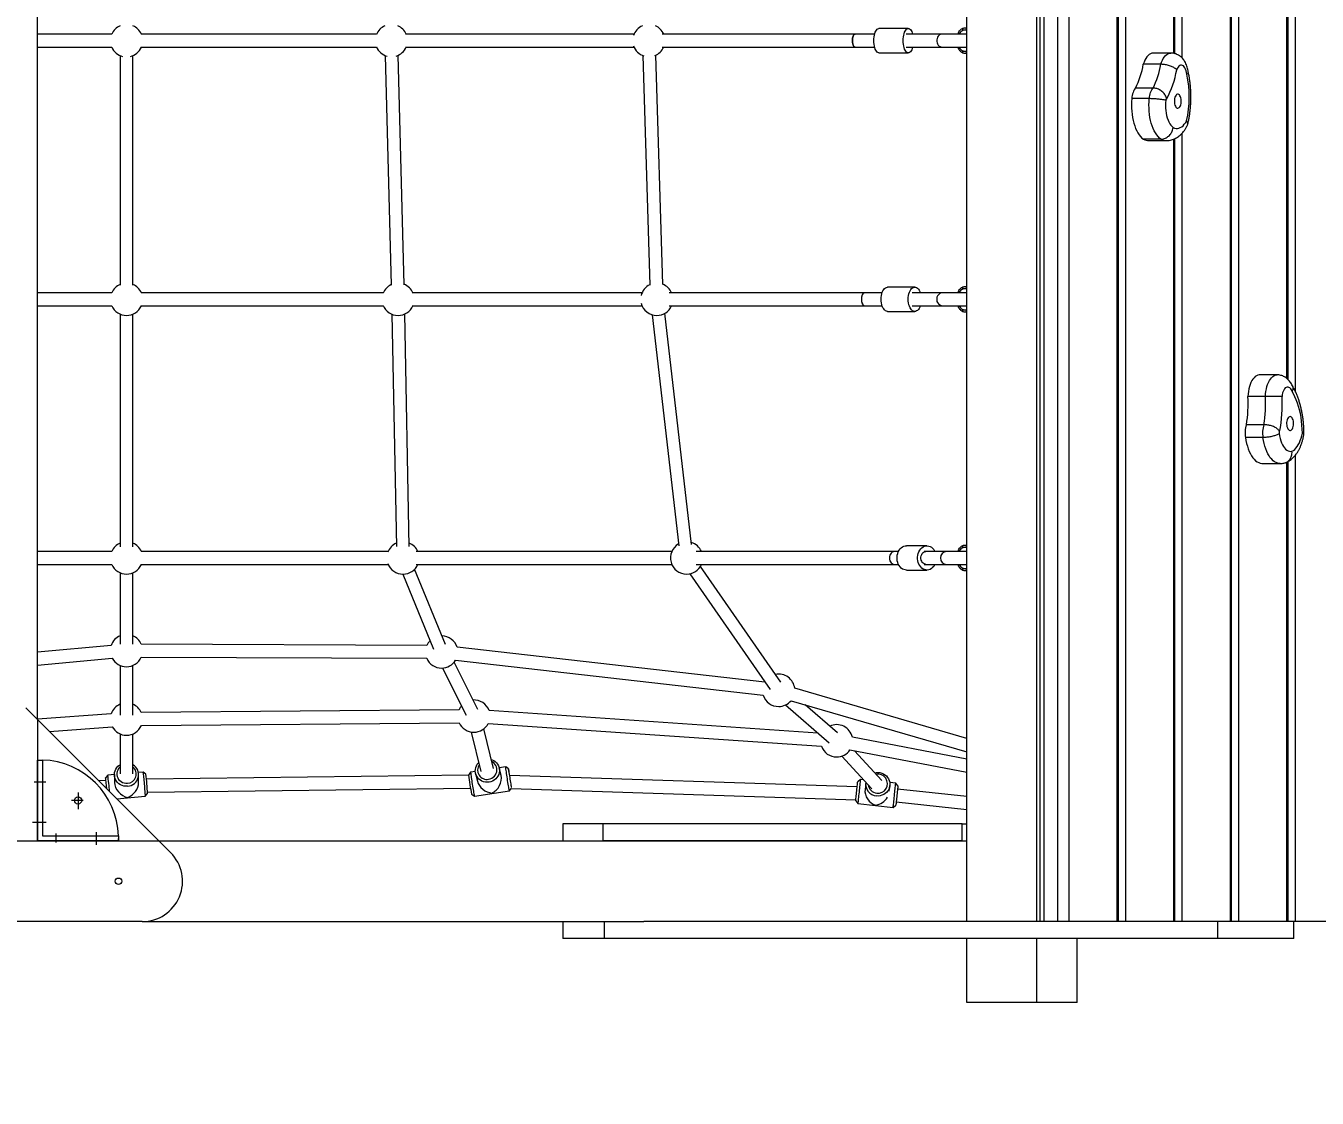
# Model space of a CAD drawing. Header units: millimetres. Extents: x -6304 to 6571, y -6082 to 4447.
# Drawn here: x 2669 to 4267, y -973 to 353 of the extents above; entities that cross this region are included whole.
import ezdxf

# ---------------------------------------------------------------- set-up
doc = ezdxf.new("R2010")
doc.units = ezdxf.units.MM
doc.layers.add('DIKOM_ОБЪЕКТ', color=7, linetype='Continuous')
doc.layers.add('DIKOM_РАЗМЕР_ОБЪЕКТА', color=7, linetype='Continuous')
doc.styles.add('style1', font='arial.ttf', dxfattribs={"width": 0.8})
doc.dimstyles.new('1-50', dxfattribs={"dimtxt": 300, "dimasz": 200, "dimexe": 100, "dimexo": 0, "dimgap": 100, "dimtad": 1, "dimtxsty": 'style1', "dimcen": 200, "dimclrd": 7, "dimclre": 7, "dimclrt": 7, "dimadec": 1, "dimazin": 2, "dimtfac": 1, "dimtmove": 0, "dimatfit": 2, "dimfxl": 0, "dimlwd": 25, "dimlwe": 18, "dimarcsym": 0})

# ---------------------------------------------------------------- blocks, each defined once
blk = doc.blocks.new('*D13')
at = {"layer": 'Defpoints', "color": 0, "transparency": 16777216}
for p in [(-3548.9, 424), (5070.8, -640.9), (5070.8, -4541.1)]:
    blk.add_point(p, dxfattribs=at)
at = {"layer": 'DIKOM_РАЗМЕР_ОБЪЕКТА', "color": 7, "lineweight": 18, "transparency": 16777216}
for p, q in [((-3548.9, 424), (-3548.9, -4641.1)), ((5070.8, -640.9), (5070.8, -4641.1))]:
    blk.add_line(p, q, dxfattribs=at)
at = {"layer": 'DIKOM_РАЗМЕР_ОБЪЕКТА', "color": 7, "lineweight": 25, "transparency": 16777216}
blk.add_line((-3148.9, -4541.1), (4670.8, -4541.1), dxfattribs=at)
at = {"layer": 'DIKOM_РАЗМЕР_ОБЪЕКТА', "color": 7, "transparency": 16777216}
for points in [[(-3148.9, -4474.4), (-3148.9, -4607.8), (-3548.9, -4541.1)], [(4670.8, -4474.4), (4670.8, -4607.8), (5070.8, -4541.1)]]:
    blk.add_solid(points, dxfattribs=at)
at = {"layer": 'DIKOM_РАЗМЕР_ОБЪЕКТА', "color": 7, "transparency": 16777216, "insert": (1449.2, -4307.9), "char_height": 300, "attachment_point": 5, "style": 'style1'}
blk.add_mtext('8650', dxfattribs=at)

msp = doc.modelspace()

# ---------------------------------------------------------------- linework, layer by layer
at = {"layer": 'DIKOM_ОБЪЕКТ', "color": 7, "linetype": 'Continuous', "lineweight": 15}
for p, q in [((3833.207, -754.962), (3833.207, 1745.038)), ((3919.809, -754.962), (3919.809, 1745.038)), ((3923.469, 1745.038), (3923.469, -754.962)), ((3928.469, 1745.038), (3928.469, -754.962)), ((3945.79, -754.962), (3945.79, 1745.038)), ((3959.45, 1745.038), (3959.45, -754.962)), ((4019.45, -754.962), (4019.45, 1745.038)), ((4020.79, -754.962), (4020.79, 1745.038)), ((4029.45, 1745.038), (4029.45, -754.962)), ((4159.45, -754.962), (4159.45, 1745.038)), ((4160.79, -754.962), (4160.79, 1745.038)), ((4169.45, 1745.038), (4169.45, -754.962)), ((2683.207, -504.962), (2683.207, 1495.038)), ((4099.45, 1205.166), (4099.45, 313.801)), ((4089.45, 319.307), (4089.45, 1196.94)), ((4090.79, 318.992), (4090.79, 1197.61)), ((4229.45, -82.977), (4229.45, 792.236)), ((4230.79, -84.176), (4230.79, 792.778)), ((4239.45, 799.011), (4239.45, -98.102)), ((2774.879, 343.038), (2683.207, 343.038)), ((3102.611, 343.038), (2811.411, 343.038)), ((3421.392, 343.038), (3138.649, 343.038)), ((3694.939, 343.038), (3456.348, 343.038)), ((3719.148, 343.038), (3694.939, 343.038)), ((3760.772, 350.038), (3724.49, 350.038)), ((3803.007, 343.038), (3758.191, 343.038)), ((3833.207, 343.038), (3803.007, 343.038)), ((3828.252, 347.653), (3828.252, 350.371)), ((3832.536, 351.038), (3832.536, 348.038)), ((3833.207, 351.038), (3832.536, 351.038)), ((3832.536, 348.038), (3833.207, 348.038)), ((2683.207, 327.038), (2774.879, 327.038)), ((2811.411, 327.038), (3102.611, 327.038)), ((3138.649, 327.038), (3421.392, 327.038)), ((3456.348, 327.038), (3694.939, 327.038)), ((3694.939, 327.038), (3719.148, 327.038)), ((3724.49, 320.038), (3760.772, 320.038)), ((3758.191, 327.038), (3803.007, 327.038)), ((3803.007, 327.038), (3833.207, 327.038)), ((3828.252, 319.706), (3828.252, 322.424)), ((3832.536, 322.038), (3833.207, 322.038)), ((3832.536, 322.038), (3832.536, 319.038)), ((4085.68, 319.732), (4064.029, 319.732)), ((2785.206, 316.708), (2785.206, 32.346)), ((2801.207, 32.346), (2801.207, 316.708)), ((3113.422, 316.506), (3120.837, 32.34)), ((3136.831, 32.757), (3129.417, 316.923)), ((3432.29, 316.471), (3441.02, 32.692)), ((3457.012, 33.184), (3448.282, 316.963)), ((3833.207, 319.038), (3832.536, 319.038)), ((4073.291, 305.806), (4051.64, 305.806)), ((4063.785, 276.373), (4042.135, 276.373)), ((4059.12, 263.291), (4037.469, 263.291)), ((4073.498, 213.108), (4051.848, 213.108)), ((4058.487, 211.333), (4080.138, 211.333)), ((4089.45, -754.962), (4089.45, 213.22)), ((4090.79, -754.962), (4090.79, 213.832)), ((4099.45, 220.311), (4099.45, -754.962)), ((2774.886, 23.038), (2683.207, 23.038)), ((3110.961, 23.038), (2811.326, 23.038)), ((3431.237, 23.038), (3146.558, 23.038)), ((3707.047, 23.038), (3464.96, 23.038)), ((3728.368, 23.038), (3707.047, 23.038)), ((3768.848, 30.038), (3735.257, 30.038)), ((3803.426, 23.038), (3765.52, 23.038)), ((3833.207, 23.038), (3803.426, 23.038)), ((3828.252, 27.653), (3828.252, 30.371)), ((3832.536, 31.038), (3832.536, 28.038)), ((3833.207, 31.038), (3832.536, 31.038)), ((3832.536, 28.038), (3833.207, 28.038)), ((2683.207, 7.038), (2774.886, 7.038)), ((2811.326, 7.038), (3110.961, 7.038)), ((3146.558, 7.038), (3431.237, 7.038)), ((3464.96, 7.038), (3707.047, 7.038)), ((3707.047, 7.038), (3728.368, 7.038)), ((3735.257, 0.038), (3768.848, 0.038)), ((3765.52, 7.038), (3803.426, 7.038)), ((3803.426, 7.038), (3833.207, 7.038)), ((3828.252, -0.294), (3828.252, 2.424)), ((3832.536, 2.038), (3833.207, 2.038)), ((3832.536, 2.038), (3832.536, -0.962)), ((2785.206, -3.292), (2785.206, -291.283)), ((2801.207, -291.283), (2801.207, -3.292)), ((3121.644, -3.442), (3127.168, -290.969)), ((3143.166, -290.662), (3137.641, -3.135)), ((3443.719, -4.087), (3476.685, -290.106)), ((3492.58, -288.274), (3459.613, -2.255)), ((3833.207, -0.962), (3832.536, -0.962)), ((4217.262, -78.469), (4195.612, -78.469)), ((4202.802, -105.236), (4181.151, -105.236)), ((4200.982, -140.085), (4179.331, -140.085)), ((4199.781, -155.973), (4178.13, -155.973)), ((4199.282, -188.137), (4220.933, -188.137)), ((4229.45, -754.962), (4229.45, -186.301)), ((4230.79, -754.962), (4230.79, -185.594)), ((4239.45, -178.334), (4239.45, -754.962)), ((2774.897, -296.962), (2683.207, -296.962)), ((3117.108, -296.962), (2811.13, -296.962)), ((3468.12, -296.962), (3151.524, -296.962)), ((3743.581, -296.962), (3498.123, -296.962)), ((3748.617, -296.962), (3743.581, -296.962)), ((3783.873, -289.962), (3758.401, -289.962)), ((3782.645, -296.962), (3780.448, -296.962)), ((3808.432, -296.962), (3782.645, -296.962)), ((3833.207, -296.962), (3808.432, -296.962)), ((3828.252, -292.347), (3828.252, -289.629)), ((3832.536, -288.962), (3832.536, -291.962)), ((3833.207, -288.962), (3832.536, -288.962)), ((3832.536, -291.962), (3833.207, -291.962)), ((2683.207, -312.962), (2774.897, -312.962)), ((2811.13, -312.962), (3117.108, -312.962)), ((3187.947, -411.911), (3149.796, -318.886)), ((3151.524, -312.962), (3468.12, -312.962)), ((3498.123, -312.962), (3743.581, -312.962)), ((3603.156, -458.676), (3503.486, -315.439)), ((3743.581, -312.962), (3748.617, -312.962)), ((3780.448, -312.962), (3782.645, -312.962)), ((3782.645, -312.962), (3808.432, -312.962)), ((3808.432, -312.962), (3833.207, -312.962)), ((3828.252, -320.295), (3828.252, -317.576)), ((3832.536, -317.962), (3833.207, -317.962)), ((3832.536, -317.962), (3832.536, -320.962)), ((2785.194, -323.287), (2785.133, -411.665)), ((2801.133, -411.676), (2801.194, -323.298)), ((3134.992, -324.957), (3173.143, -417.983)), ((3490.353, -324.577), (3590.023, -467.815)), ((3758.401, -319.962), (3783.873, -319.962)), ((3833.207, -320.962), (3832.536, -320.962)), ((2774.144, -413.233), (2683.207, -421.561)), ((3164.829, -413.155), (2811.493, -411.609)), ((3583.119, -458.737), (3202.242, -415.361)), ((2683.207, -437.628), (2775.603, -429.167)), ((2811.423, -427.609), (3164.759, -429.155)), ((3200.431, -431.258), (3581.309, -474.635)), ((2785.132, -437.861), (2785.146, -499.41)), ((2801.146, -499.406), (2801.132, -437.857)), ((3184.229, -441.205), (3213.643, -499.568)), ((3227.931, -492.367), (3198.517, -434.004)), ((3583.39, -458.283), (3583.119, -458.737)), ((3833.207, -528.296), (3620.263, -466.211)), ((2668.562, -490.317), (2847.851, -669.606)), ((3204.731, -492.779), (2811.406, -496.237)), ((3648.895, -521.598), (3241.962, -493.882)), ((3608.992, -486.833), (3662.661, -533.592)), ((3615.785, -481.571), (3833.207, -544.963)), ((3673.171, -521.528), (3633.105, -486.621)), ((2774.273, -497.781), (2683.207, -504.56)), ((2683.207, -504.962), (2683.207, -654.962)), ((2811.547, -512.236), (3204.871, -508.778)), ((3240.875, -509.845), (3653.258, -537.933)), ((2697.765, -519.521), (2775.461, -513.737)), ((2785.16, -522.734), (2785.196, -572.196)), ((2801.196, -572.185), (2801.16, -522.722)), ((3219.771, -520.334), (3231.883, -569.237)), ((3247.414, -565.391), (3235.302, -516.487)), ((3833.207, -553.762), (3691.594, -526.77)), ((3688.599, -542.487), (3833.207, -570.05)), ((2683.207, -654.962), (2683.207, -554.962)), ((2683.207, -554.962), (2686.207, -554.962)), ((2689.207, -555.008), (2689.207, -648.962)), ((3678.588, -550.112), (3715.816, -590.683)), ((3728.131, -580.438), (3694.306, -543.575)), ((2769.941, -573.836), (2767.226, -577.093)), ((2778.196, -573.083), (2769.95, -573.831)), ((2778.196, -572.997), (2778.204, -582.833)), ((2813.757, -569.862), (2807.952, -570.388)), ((2808.204, -582.811), (2808.197, -572.976)), ((2817.022, -572.582), (2813.766, -569.865)), ((3216.621, -573.87), (2817.825, -578.668)), ((3219.132, -570.198), (3216.634, -573.625)), ((3224.904, -569.29), (3219.14, -570.192)), ((3225.281, -571.7), (3227.667, -581.333)), ((3256.787, -574.121), (3254.401, -564.488)), ((3262.598, -563.389), (3254.445, -564.665)), ((3266.032, -565.892), (3262.607, -563.392)), ((3697.484, -588.328), (3267.356, -574.333)), ((2678.751, -581.962), (2693.444, -581.962)), ((2767.484, -580.205), (2758.869, -580.624)), ((2819.171, -594.653), (3218.906, -589.843)), ((3267.245, -593.022), (3269.157, -590.4)), ((3269.157, -590.4), (3695.809, -604.282)), ((3701.469, -579.102), (3698.172, -581.772)), ((3705.586, -579.534), (3701.469, -579.102)), ((3708.061, -583.355), (3707.21, -591.463)), ((3737.157, -593.537), (3737.897, -586.486)), ((3745.228, -583.694), (3737.823, -582.917)), ((3747.899, -586.991), (3745.228, -583.694)), ((3833.207, -599.967), (3747.481, -590.969)), ((2739.572, -604.962), (2724.918, -604.962)), ((2733.207, -595.128), (2733.207, -615.789)), ((2781.181, -602.936), (2816.464, -599.739)), ((2816.472, -599.734), (2819.187, -596.477)), ((3220.345, -597.329), (3223.77, -599.828)), ((3223.78, -599.831), (3267.237, -593.028)), ((3695.667, -605.641), (3698.337, -608.938)), ((3745.811, -606.882), (3833.207, -616.054)), ((3698.337, -608.938), (3742.097, -613.531)), ((3742.097, -613.531), (3745.394, -610.86)), ((2676.665, -631.962), (2693.698, -631.962)), ((3333.207, -633.962), (3333.207, -654.962)), ((3383.206, -633.962), (3333.207, -633.962)), ((3383.206, -654.962), (3383.206, -633.962)), ((3827.433, -633.962), (3383.206, -633.962)), ((3827.433, -654.962), (3827.433, -633.962)), ((3827.433, -633.962), (3833.207, -633.962)), ((2433.207, -654.962), (2833.207, -654.962)), ((2783.207, -654.962), (2683.207, -654.962)), ((2689.207, -648.962), (2783.16, -648.962)), ((2706.207, -657.056), (2706.207, -645.711)), ((2756.207, -660.033), (2756.207, -644.04)), ((2783.207, -654.962), (2783.207, -651.962)), ((2833.207, -654.962), (3833.207, -654.962)), ((3827.433, -654.962), (3383.206, -654.962)), ((3833.207, -754.962), (3833.207, -654.962)), ((2812.496, -754.962), (2453.917, -754.962)), ((2812.496, -754.962), (3433.342, -754.962)), ((3333.207, -754.962), (3333.207, -775.962)), ((3384.642, -775.962), (3384.642, -754.962)), ((4144.109, -754.962), (3433.342, -754.962)), ((4144.109, -775.962), (4144.109, -754.962)), ((4238.11, -754.962), (4144.109, -754.962)), ((4238.11, -775.962), (4238.11, -754.962)), ((4239.45, -754.962), (4238.11, -754.962)), ((4299.45, -754.962), (4239.45, -754.962)), ((3384.642, -775.962), (3333.207, -775.962)), ((4144.109, -775.962), (3384.642, -775.962)), ((3833.207, -854.962), (3833.207, -775.962)), ((3919.809, -854.962), (3919.809, -775.962)), ((3969.809, -854.962), (3969.809, -775.962)), ((4238.11, -775.962), (4144.109, -775.962)), ((3919.809, -854.962), (3833.207, -854.962)), ((3969.809, -854.962), (3919.809, -854.962))]:
    msp.add_line(p, q, dxfattribs=at)
at = {"layer": 'DIKOM_ОБЪЕКТ', "color": 7, "linetype": 'Continuous', "lineweight": 15, "flags": 128}
for points in [[(3694.939, 327.038), (3694.219, 327.223), (3693.528, 327.773), (3692.904, 328.663), (3692.374, 329.852), (3691.965, 331.282), (3691.694, 332.888), (3691.576, 334.595), (3691.614, 336.323), (3691.808, 337.99), (3692.149, 339.519), (3692.619, 340.839), (3693.199, 341.888), (3693.859, 342.616), (3694.571, 342.99), (3694.939, 343.038)], [(3694.939, 343.038), (3694.394, 342.933), (3693.692, 342.47), (3693.049, 341.66), (3692.494, 340.54), (3692.053, 339.163), (3691.747, 337.593), (3691.59, 335.903), (3691.59, 334.173), (3691.747, 332.484), (3692.053, 330.914), (3692.494, 329.537), (3693.049, 328.417), (3693.692, 327.606), (3694.394, 327.144), (3694.939, 327.038)], [(3718.175, 335.038), (3718.248, 337.328), (3718.469, 339.564), (3718.83, 341.694), (3719.325, 343.668), (3719.94, 345.44), (3720.662, 346.968), (3721.473, 348.216), (3722.355, 349.155), (3723.288, 349.764), (3724.248, 350.027), (3724.49, 350.038)], [(3754.456, 335.038), (3754.53, 337.328), (3754.751, 339.564), (3755.112, 341.694), (3755.606, 343.668), (3756.221, 345.44), (3756.943, 346.968), (3757.755, 348.216), (3758.637, 349.155), (3759.569, 349.764), (3760.53, 350.027), (3761.496, 349.939), (3762.446, 349.502), (3763.355, 348.726), (3764.205, 347.629), (3764.974, 346.237), (3765.644, 344.582), (3766.114, 343.038)], [(3803.007, 343.038), (3801.867, 342.933), (3800.398, 342.47), (3799.052, 341.66), (3797.89, 340.54), (3796.968, 339.163), (3796.328, 337.593), (3796, 335.903), (3796, 334.173), (3796.328, 332.484), (3796.968, 330.914), (3797.89, 329.537), (3799.052, 328.417), (3800.398, 327.606), (3801.867, 327.144), (3803.007, 327.038)], [(3724.49, 320.038), (3724.248, 320.049), (3723.288, 320.313), (3722.355, 320.921), (3721.473, 321.861), (3720.662, 323.109), (3719.94, 324.637), (3719.325, 326.409), (3718.83, 328.382), (3718.469, 330.513), (3718.248, 332.749), (3718.175, 335.038)], [(3766.114, 327.038), (3765.644, 325.495), (3764.974, 323.84), (3764.205, 322.448), (3763.355, 321.351), (3762.446, 320.575), (3761.496, 320.137), (3760.53, 320.049), (3759.569, 320.313), (3758.637, 320.921), (3757.755, 321.861), (3756.943, 323.109), (3756.221, 324.637), (3755.606, 326.409), (3755.112, 328.382), (3754.751, 330.513), (3754.53, 332.749), (3754.456, 335.038)], [(4064.029, 319.732), (4063.678, 319.724), (4062.073, 319.467), (4060.492, 318.856), (4058.954, 317.898), (4057.479, 316.606), (4056.085, 314.994), (4054.789, 313.082), (4053.607, 310.896), (4052.553, 308.46), (4051.64, 305.806)], [(4073.291, 305.806), (4074.203, 308.46), (4075.257, 310.896), (4076.439, 313.082), (4077.735, 314.994), (4079.13, 316.606), (4080.605, 317.898), (4082.142, 318.856), (4083.724, 319.467), (4085.329, 319.724), (4085.679, 319.732)], [(4105.544, 293.411), (4105.228, 295.641), (4104.733, 297.737), (4104.072, 299.64), (4103.263, 301.3), (4102.328, 302.67), (4101.294, 303.713), (4100.187, 304.4), (4099.039, 304.713), (4097.88, 304.643), (4096.744, 304.192), (4095.66, 303.372), (4094.658, 302.206), (4093.766, 300.725), (4093.009, 298.971)], [(4042.135, 276.373), (4041.215, 275.362), (4040.369, 274.125), (4039.608, 272.681), (4038.945, 271.055), (4038.392, 269.272), (4037.957, 267.363), (4037.648, 265.358), (4037.469, 263.291)], [(4059.12, 263.291), (4059.299, 265.358), (4059.608, 267.363), (4060.042, 269.272), (4060.596, 271.055), (4061.258, 272.681), (4062.019, 274.125), (4062.866, 275.362), (4063.785, 276.373)], [(4037.469, 263.291), (4037.167, 259.393), (4037.041, 255.456), (4037.093, 251.512), (4037.321, 247.594), (4037.724, 243.732), (4038.298, 239.958), (4039.04, 236.303), (4039.943, 232.795), (4040.999, 229.464), (4042.201, 226.336), (4043.539, 223.436), (4045.001, 220.788), (4046.576, 218.414), (4048.251, 216.331), (4050.013, 214.558), (4051.848, 213.108)], [(4073.498, 213.108), (4071.663, 214.558), (4069.902, 216.331), (4068.226, 218.414), (4066.651, 220.788), (4065.189, 223.436), (4063.852, 226.336), (4062.65, 229.464), (4061.594, 232.795), (4060.69, 236.303), (4059.949, 239.958), (4059.374, 243.732), (4058.971, 247.594), (4058.743, 251.512), (4058.692, 255.456), (4058.818, 259.393), (4059.12, 263.291)], [(4079.572, 261.325), (4079.286, 258.139), (4079.179, 254.909), (4079.254, 251.675), (4079.509, 248.479), (4079.941, 245.359), (4080.545, 242.356), (4081.313, 239.506), (4082.235, 236.847), (4083.301, 234.41), (4084.495, 232.226), (4085.805, 230.324), (4087.213, 228.726), (4088.7, 227.453)], [(4080.509, 262.827), (4080.333, 262.915), (4080.152, 262.909), (4079.978, 262.808), (4079.822, 262.62), (4079.697, 262.358), (4079.61, 262.04), (4079.567, 261.687), (4079.572, 261.325)], [(4095.517, 268.438), (4094.656, 268.724), (4093.784, 268.657), (4092.936, 268.241), (4092.148, 267.492), (4091.451, 266.44), (4090.874, 265.13), (4090.441, 263.615), (4090.17, 261.956), (4090.071, 260.222), (4090.148, 258.483), (4090.399, 256.811), (4090.813, 255.275), (4091.373, 253.936), (4092.056, 252.85), (4092.835, 252.062), (4093.677, 251.604), (4094.548, 251.493), (4095.413, 251.736), (4096.235, 252.322), (4096.981, 253.227), (4097.621, 254.413), (4098.129, 255.833), (4098.483, 257.429), (4098.669, 259.134), (4098.68, 260.879), (4098.515, 262.593), (4098.181, 264.206), (4097.691, 265.651), (4097.066, 266.869), (4096.332, 267.811), (4095.517, 268.438)], [(4088.7, 227.453), (4090.44, 226.741), (4092.207, 226.38), (4093.983, 226.374), (4095.75, 226.721), (4097.491, 227.42), (4099.188, 228.463), (4100.825, 229.839), (4102.386, 231.535), (4103.853, 233.534), (4105.214, 235.816)], [(3704.58, 21.623), (3703.869, 20.493), (3703.307, 19.107), (3702.92, 17.531), (3702.725, 15.839), (3702.733, 14.109), (3702.942, 12.423), (3703.343, 10.858), (3703.918, 9.49), (3704.639, 8.381), (3705.472, 7.583), (3706.379, 7.133), (3707.047, 7.038)], [(3707.047, 23.038), (3706.344, 22.933), (3705.439, 22.47), (3704.609, 21.66), (3703.893, 20.54), (3703.325, 19.163), (3702.931, 17.593), (3702.729, 15.903), (3702.729, 14.173), (3702.931, 12.484), (3703.325, 10.914), (3703.893, 9.537), (3704.609, 8.417), (3705.439, 7.607), (3706.344, 7.144), (3707.047, 7.038)], [(3727.113, 15.038), (3727.209, 17.328), (3727.493, 19.564), (3727.959, 21.694), (3728.596, 23.668), (3729.389, 25.44), (3730.321, 26.968), (3731.367, 28.216), (3732.504, 29.155), (3733.707, 29.764), (3734.945, 30.027), (3735.257, 30.038)], [(3760.705, 15.038), (3760.8, 17.328), (3761.084, 19.564), (3761.55, 21.694), (3762.187, 23.668), (3762.981, 25.44), (3763.911, 26.968), (3764.958, 28.216), (3766.096, 29.155), (3767.298, 29.764), (3768.537, 30.027), (3769.783, 29.939), (3771.007, 29.502), (3772.18, 28.726), (3773.275, 27.629), (3774.267, 26.237), (3775.131, 24.582), (3775.737, 23.038)], [(3803.426, 23.038), (3802.212, 22.933), (3800.648, 22.47), (3799.214, 21.66), (3797.977, 20.54), (3796.995, 19.163), (3796.313, 17.593), (3795.964, 15.903), (3795.964, 14.173), (3796.313, 12.484), (3796.995, 10.914), (3797.977, 9.537), (3799.214, 8.417), (3800.648, 7.607), (3802.212, 7.144), (3803.426, 7.038)], [(3735.257, 0.038), (3734.945, 0.049), (3733.707, 0.313), (3732.504, 0.921), (3731.367, 1.861), (3730.321, 3.109), (3729.389, 4.637), (3728.596, 6.409), (3727.959, 8.382), (3727.493, 10.513), (3727.209, 12.749), (3727.113, 15.038)], [(3775.737, 7.038), (3775.131, 5.495), (3774.267, 3.84), (3773.275, 2.448), (3772.18, 1.351), (3771.007, 0.575), (3769.783, 0.137), (3768.537, 0.049), (3767.298, 0.313), (3766.096, 0.921), (3764.958, 1.861), (3763.911, 3.109), (3762.981, 4.637), (3762.187, 6.409), (3761.55, 8.382), (3761.084, 10.513), (3760.8, 12.749), (3760.705, 15.038)], [(4195.612, -78.469), (4194.898, -78.505), (4193.296, -78.841), (4191.723, -79.531), (4190.198, -80.566), (4188.739, -81.932), (4187.366, -83.613), (4186.094, -85.589), (4184.939, -87.834), (4183.916, -90.322), (4183.037, -93.021), (4182.314, -95.898), (4181.754, -98.918), (4181.365, -102.043), (4181.151, -105.236)], [(4202.802, -105.236), (4203.015, -102.043), (4203.404, -98.918), (4203.964, -95.898), (4204.688, -93.021), (4205.567, -90.322), (4206.59, -87.834), (4207.745, -85.589), (4209.016, -83.613), (4210.39, -81.932), (4211.848, -80.566), (4213.374, -79.531), (4214.947, -78.841), (4216.549, -78.505), (4217.272, -78.47)], [(4235.775, -98.863), (4234.989, -97.159), (4234.074, -95.738), (4233.053, -94.639), (4231.957, -93.891), (4230.813, -93.514), (4229.654, -93.521), (4228.512, -93.909), (4227.417, -94.669), (4226.4, -95.779), (4225.488, -97.21), (4224.707, -98.922), (4224.078, -100.868), (4223.617, -102.995), (4223.339, -105.245)], [(4248.508, -150.526), (4248.371, -145.577), (4248.054, -140.661), (4247.558, -135.804), (4246.885, -131.033), (4246.039, -126.374), (4245.026, -121.851), (4243.849, -117.488), (4242.517, -113.309), (4241.035, -109.336), (4239.411, -105.591), (4237.654, -102.094), (4235.775, -98.863)], [(4232.482, -130.206), (4231.649, -130.73), (4230.886, -131.579), (4230.224, -132.717), (4229.691, -134.098), (4229.307, -135.666), (4229.089, -137.356), (4229.045, -139.099), (4229.178, -140.825), (4229.482, -142.461), (4229.945, -143.941), (4230.547, -145.205), (4231.263, -146.201), (4232.066, -146.888), (4232.921, -147.238), (4233.793, -147.237), (4234.648, -146.884), (4235.45, -146.194), (4236.166, -145.195), (4236.766, -143.929), (4237.228, -142.447), (4237.53, -140.81), (4237.661, -139.084), (4237.617, -137.341), (4237.397, -135.652), (4237.012, -134.085), (4236.477, -132.706), (4235.814, -131.57), (4235.051, -130.724), (4234.218, -130.203), (4233.349, -130.028), (4232.482, -130.206)], [(4178.13, -155.973), (4178.742, -159.723), (4179.52, -163.348), (4180.458, -166.818), (4181.547, -170.107), (4182.78, -173.186), (4184.146, -176.032), (4185.635, -178.621), (4187.233, -180.932), (4188.929, -182.947), (4190.708, -184.649), (4192.557, -186.026), (4194.46, -187.064), (4196.402, -187.757), (4198.367, -188.099), (4199.282, -188.137)], [(4220.926, -188.137), (4220.018, -188.099), (4218.052, -187.757), (4216.11, -187.064), (4214.208, -186.026), (4212.359, -184.649), (4210.579, -182.947), (4208.884, -180.932), (4207.285, -178.621), (4205.797, -176.032), (4204.431, -173.186), (4203.198, -170.107), (4202.108, -166.818), (4201.171, -163.348), (4200.393, -159.723), (4199.781, -155.973)], [(4220.366, -148.788), (4220.189, -148.869), (4220.028, -149.039), (4219.896, -149.286), (4219.8, -149.594), (4219.748, -149.941), (4219.742, -150.303), (4219.784, -150.656), (4219.87, -150.975)], [(4219.87, -150.975), (4220.335, -154.076), (4220.971, -157.053), (4221.768, -159.869), (4222.719, -162.489), (4223.81, -164.881), (4225.028, -167.013), (4226.357, -168.859), (4227.781, -170.397), (4229.283, -171.606), (4230.842, -172.472), (4232.441, -172.984), (4234.057, -173.136), (4235.672, -172.924)], [(4235.672, -172.924), (4237.385, -171.985), (4239.042, -170.709), (4240.627, -169.108), (4242.125, -167.199), (4243.519, -165.001), (4244.797, -162.536), (4245.946, -159.827), (4246.954, -156.903), (4247.81, -153.792), (4248.508, -150.526)], [(3743.581, -296.962), (3743.248, -296.973), (3741.931, -297.253), (3740.692, -297.894), (3739.588, -298.864), (3738.671, -300.12), (3737.983, -301.603), (3737.557, -303.242), (3737.413, -304.962)], [(3738.657, -300.145), (3737.973, -301.63), (3737.552, -303.272), (3737.413, -304.992), (3737.562, -306.711), (3737.993, -308.349), (3738.685, -309.827), (3739.606, -311.079), (3740.713, -312.044), (3741.954, -312.678), (3743.271, -312.952), (3743.581, -312.962)], [(3758.401, -319.962), (3757.074, -319.863), (3755.336, -319.425), (3753.669, -318.649), (3752.114, -317.552), (3750.706, -316.16), (3749.478, -314.505), (3748.459, -312.627), (3747.674, -310.569), (3747.139, -308.38), (3746.869, -306.11), (3746.869, -303.813), (3747.139, -301.544), (3747.674, -299.354), (3748.459, -297.296), (3749.478, -295.418), (3750.706, -293.763), (3752.114, -292.371), (3753.669, -291.274), (3755.336, -290.498), (3757.074, -290.061), (3758.401, -289.962)], [(3793.656, -312.962), (3793.332, -313.591), (3792.206, -315.363), (3790.884, -316.891), (3789.398, -318.139), (3787.782, -319.079), (3786.075, -319.687), (3784.316, -319.951), (3782.546, -319.863), (3780.808, -319.425), (3779.141, -318.649), (3777.586, -317.552), (3776.178, -316.16), (3774.95, -314.505), (3773.932, -312.627), (3773.146, -310.569), (3772.612, -308.38), (3772.341, -306.11), (3772.341, -303.813), (3772.612, -301.544), (3773.146, -299.354), (3773.932, -297.296), (3774.95, -295.418), (3776.178, -293.763), (3777.586, -292.371), (3779.141, -291.274), (3780.808, -290.498), (3782.546, -290.061), (3784.316, -289.973), (3786.075, -290.236), (3787.782, -290.845), (3789.398, -291.784), (3790.884, -293.032), (3792.206, -294.56), (3793.332, -296.332), (3793.656, -296.962)], [(3782.645, -312.962), (3781.647, -312.856), (3780.362, -312.394), (3779.184, -311.583), (3778.167, -310.463), (3777.36, -309.086), (3776.8, -307.516), (3776.513, -305.827), (3776.513, -304.097), (3776.8, -302.407), (3777.36, -300.837), (3778.167, -299.46), (3779.184, -298.34), (3780.362, -297.53), (3781.647, -297.067), (3782.645, -296.962)], [(3737.413, -304.962), (3737.557, -306.681), (3737.983, -308.321), (3738.671, -309.803), (3739.588, -311.059), (3740.692, -312.03), (3741.931, -312.67), (3743.248, -312.95), (3743.581, -312.962)], [(3241.981, -582.392), (3239.695, -582.578), (3237.412, -582.425), (3235.185, -581.936), (3233.068, -581.123), (3231.11, -580.004), (3229.356, -578.606), (3227.848, -576.962), (3226.622, -575.11), (3225.705, -573.093), (3225.119, -570.959), (3224.878, -568.758), (3224.989, -566.542), (3225.447, -564.362), (3226.243, -562.269), (3227.357, -560.313), (3228.765, -558.539), (3229.137, -558.151)], [(3241.36, -578.752), (3243.392, -578.256), (3245.31, -577.428), (3247.057, -576.292), (3248.578, -574.884), (3249.828, -573.245), (3250.768, -571.427), (3251.371, -569.483), (3251.617, -567.473), (3251.5, -565.459), (3251.023, -563.501), (3250.2, -561.659), (3249.056, -559.988), (3247.627, -558.541), (3245.955, -557.36), (3245.342, -557.026)], [(3244.668, -554.304), (3245.573, -554.619), (3247.616, -555.588), (3249.478, -556.85), (3251.113, -558.376), (3252.485, -560.129), (3253.56, -562.069), (3254.314, -564.15), (3254.727, -566.324), (3254.793, -568.539), (3254.508, -570.744), (3253.879, -572.887), (3252.921, -574.917), (3251.657, -576.788), (3250.115, -578.454), (3248.333, -579.878), (3246.351, -581.026), (3244.217, -581.87), (3241.981, -582.392)], [(2794.599, -587.385), (2792.303, -587.423), (2790.028, -587.123), (2787.827, -586.491), (2785.752, -585.542), (2783.851, -584.299), (2782.169, -582.791), (2780.747, -581.054), (2779.615, -579.127), (2778.802, -577.056), (2778.327, -574.89), (2778.2, -572.679), (2778.424, -570.476), (2778.995, -568.331), (2779.899, -566.295), (2781.114, -564.417), (2782.612, -562.739), (2784.359, -561.301), (2785.188, -560.759)], [(2785.19, -563.573), (2784.657, -564.062), (2783.322, -565.615), (2782.288, -567.368), (2781.585, -569.268), (2781.235, -571.256), (2781.249, -573.273), (2781.625, -575.257), (2782.353, -577.147), (2783.41, -578.887), (2784.765, -580.424), (2786.376, -581.71), (2788.194, -582.707), (2790.164, -583.385), (2792.226, -583.722), (2794.318, -583.709)], [(2816.464, -599.739), (2816.476, -599.728), (2816.509, -599.462), (2816.508, -598.853), (2816.475, -597.914), (2816.41, -596.668), (2816.314, -595.143), (2816.19, -593.377), (2816.041, -591.409), (2815.87, -589.286), (2815.681, -587.059), (2815.479, -584.778), (2815.268, -582.498), (2815.054, -580.272), (2814.84, -578.152), (2814.633, -576.187), (2814.437, -574.425), (2814.258, -572.906), (2814.097, -571.666), (2813.961, -570.733), (2813.852, -570.131), (2813.772, -569.872), (2813.757, -569.862)], [(3219.14, -570.192), (3219.128, -570.204), (3219.113, -570.469), (3219.154, -571.074), (3219.248, -572.006), (3219.395, -573.243), (3219.589, -574.756), (3219.828, -576.509), (3220.104, -578.462), (3220.413, -580.568), (3220.746, -582.778), (3221.096, -585.041), (3221.454, -587.303), (3221.812, -589.511), (3222.163, -591.614), (3222.496, -593.562), (3222.806, -595.309), (3223.084, -596.815), (3223.323, -598.045), (3223.519, -598.969), (3223.667, -599.566), (3223.764, -599.822), (3223.78, -599.831)], [(3267.245, -593.022), (3267.221, -593.019), (3267.125, -592.763), (3266.977, -592.166), (3266.781, -591.242), (3266.542, -590.012), (3266.264, -588.506), (3265.954, -586.758), (3265.62, -584.81), (3265.27, -582.708), (3264.912, -580.5), (3264.554, -578.238), (3264.204, -575.975), (3263.871, -573.765), (3263.562, -571.659), (3263.286, -569.706), (3263.047, -567.953), (3262.852, -566.44), (3262.706, -565.203), (3262.612, -564.271), (3262.571, -563.666), (3262.586, -563.401), (3262.607, -563.392)], [(3266.169, -566.307), (3266.06, -565.939), (3266.007, -565.93), (3266.012, -566.28), (3266.073, -566.978), (3266.188, -568.003), (3266.356, -569.325), (3266.569, -570.902), (3266.822, -572.687), (3267.108, -574.626), (3267.417, -576.659), (3267.74, -578.726), (3268.067, -580.763), (3268.389, -582.708), (3268.695, -584.502), (3268.977, -586.091), (3269.225, -587.426), (3269.432, -588.467), (3269.495, -588.759)], [(3719.225, -570.732), (3721.067, -570.395), (3723.36, -570.292), (3725.643, -570.532), (3727.865, -571.109), (3729.972, -572.009), (3731.915, -573.213), (3733.648, -574.69), (3735.132, -576.408), (3736.331, -578.325), (3737.216, -580.397), (3737.768, -582.574), (3737.973, -584.807), (3737.827, -587.042), (3737.333, -589.228), (3736.503, -591.313), (3735.355, -593.248), (3733.917, -594.987), (3732.223, -596.491), (3730.312, -597.723), (3728.23, -598.656), (3726.024, -599.266), (3723.747, -599.54), (3721.451, -599.472), (3721.451, -599.472)], [(2768.743, -590.498), (2768.697, -589.988), (2768.509, -587.904), (2768.313, -585.856), (2768.119, -583.904), (2767.93, -582.108), (2767.753, -580.523), (2767.593, -579.196), (2767.455, -578.169), (2767.343, -577.472), (2767.261, -577.127), (2767.211, -577.143), (2767.194, -577.521)], [(3695.667, -605.641), (3695.668, -605.628), (3695.697, -605.348), (3695.764, -604.714), (3695.866, -603.746), (3695.999, -602.473), (3696.161, -600.934), (3696.345, -599.175), (3696.548, -597.25), (3696.761, -595.217), (3696.979, -593.138), (3697.195, -591.077), (3697.403, -589.095), (3697.597, -587.254), (3697.769, -585.609), (3697.916, -584.209), (3698.032, -583.099), (3698.115, -582.31), (3698.162, -581.868), (3698.172, -581.772)], [(3701.469, -579.102), (3701.463, -579.155), (3701.425, -579.521), (3701.351, -580.227), (3701.243, -581.256), (3701.103, -582.584), (3700.935, -584.18), (3700.744, -586.007), (3700.533, -588.022), (3700.306, -590.178), (3700.07, -592.423), (3699.831, -594.706), (3699.593, -596.973), (3699.362, -599.17), (3699.144, -601.247), (3698.944, -603.155), (3698.766, -604.848), (3698.615, -606.287), (3698.495, -607.439), (3698.407, -608.277), (3698.354, -608.78), (3698.337, -608.938)], [(3742.097, -613.531), (3742.113, -613.373), (3742.166, -612.87), (3742.254, -612.032), (3742.375, -610.88), (3742.526, -609.441), (3742.704, -607.747), (3742.904, -605.84), (3743.122, -603.763), (3743.352, -601.565), (3743.59, -599.299), (3743.83, -597.016), (3744.066, -594.77), (3744.292, -592.615), (3744.504, -590.6), (3744.695, -588.773), (3744.863, -587.177), (3745.002, -585.848), (3745.11, -584.819), (3745.184, -584.113), (3745.223, -583.748), (3745.228, -583.694)], [(3747.899, -586.991), (3747.889, -587.087), (3747.842, -587.529), (3747.759, -588.318), (3747.643, -589.428), (3747.496, -590.828), (3747.324, -592.473), (3747.13, -594.314), (3746.922, -596.296), (3746.706, -598.357), (3746.488, -600.436), (3746.274, -602.469), (3746.072, -604.394), (3745.888, -606.153), (3745.726, -607.692), (3745.593, -608.965), (3745.491, -609.933), (3745.424, -610.567), (3745.395, -610.847), (3745.394, -610.86)]]:
    msp.add_lwpolyline(points, dxfattribs=at)
at = {"layer": 'DIKOM_ОБЪЕКТ', "color": 7, "linetype": 'Continuous', "lineweight": 15}
for centre, radius in [((2733.207, -604.962), 4.5), ((2783.207, -704.962), 4)]:
    msp.add_circle(centre, radius, dxfattribs=at)
for centre, radius, start, end in [((2793.207, 335.038), 20, 113.578178, 156.421822), ((2793.207, 335.038), 20, 23.578178, 66.421822), ((3120.942, 335.038), 20, 113.578178, 157.346204), ((3120.942, 335.038), 20, 23.578178, 66.421822), ((3439.722, 335.038), 20, 113.578178, 161.581172), ((3439.722, 335.038), 20, 23.578178, 66.421822), ((2793.207, 335.038), 20, 203.578178, 256.083651), ((2793.207, 335.038), 20, 283.916349, 336.421822), ((3120.942, 335.038), 20, 202.653796, 255.056241), ((3120.942, 335.038), 20, 287.932878, 336.421822), ((3439.722, 335.038), 20, 198.418828, 251.501755), ((3439.722, 335.038), 20, 292.022562, 336.421822), ((3945.892, 323.706), 107.253, 333.811851, 350.392709), ((3967.548, 323.706), 107.247, 333.810573, 350.392306), ((3972.719, 320.34), 122.174, 331.91729, 349.926643), ((3978.882, 265.338), 129.736, 346.846763, 12.496728), ((4058.623, 225.142), 13.81, 240.618728, 269.437463), ((4080.274, 225.143), 13.812, 240.619414, 269.401822), ((2793.207, 15.038), 20, 113.578178, 156.421822), ((2793.207, 15.038), 20, 23.578178, 66.421822), ((3129.291, 15.038), 20, 115.072738, 158.001512), ((3129.291, 15.038), 20, 23.578178, 67.916381), ((3449.567, 15.038), 20, 115.340337, 166.645014), ((3449.567, 15.038), 20, 23.578178, 68.18398), ((3707.238, 19.847), 3.197, 93.43566, 146.250125), ((2793.207, 15.038), 20, 203.578178, 270), ((2793.207, 15.038), 20, 270, 336.421822), ((3129.291, 15.038), 20, 201.998488, 270), ((3129.291, 15.038), 20, 270, 336.421822), ((3449.567, 15.038), 20, 193.354986, 270), ((3449.567, 15.038), 20, 270, 336.421822), ((4027.474, -114.682), 153.968, 350.503289, 3.517326), ((4049.1, -114.681), 153.992, 350.504331, 3.516283), ((4042.097, -114.743), 181.491, 349.18806, 2.99991), ((4207.727, -150.222), 30.151, 160.354371, 190.99512), ((4229.372, -150.222), 30.145, 160.35126, 190.998231), ((2793.207, -304.962), 20, 113.578178, 156.421822), ((2793.207, -304.962), 20, 23.578178, 66.421822), ((3135.439, -304.962), 20, 114.678845, 159.605863), ((3135.439, -304.962), 20, 23.578178, 67.522488), ((3486.45, -304.962), 20, 120.153038, 270), ((3486.45, -304.962), 20, 23.578178, 72.996681), ((3743.847, -302.774), 5.818, 92.616242, 153.136949), ((3808.519, -304.962), 8, 90.619525, 269.380475), ((2793.207, -304.962), 20, 203.578178, 270), ((2793.207, -304.962), 20, 270, 336.421822), ((3135.439, -304.962), 20, 200.394137, 270), ((3135.439, -304.962), 20, 270, 336.421822), ((3486.45, -304.962), 20, 270, 336.421822), ((2793.128, -419.528), 20, 113.538759, 161.654177), ((2793.128, -419.528), 20, 23.327418, 66.382402), ((3183.124, -421.235), 20, 135.877307, 156.171061), ((3183.124, -421.235), 20, 17.08099, 88.72095), ((2793.128, -419.528), 20, 208.810534, 270), ((2793.128, -419.528), 20, 270, 336.171061), ((3183.124, -421.235), 20, 203.327418, 270), ((3183.124, -421.235), 20, 270, 329.924633), ((3600.426, -468.76), 20, 7.323613, 101.253344), ((3600.426, -468.76), 20, 197.08099, 270), ((2793.147, -504.398), 20, 113.591193, 160.679245), ((2793.147, -504.398), 20, 24.081892, 66.434836), ((3223.13, -500.618), 20, 140.324956, 156.925535), ((3223.13, -500.618), 20, 19.681705, 93.168599), ((3600.426, -468.76), 20, 270, 320.167256), ((3223.13, -500.618), 20, 204.081892, 270), ((3223.13, -500.618), 20, 270, 332.525348), ((3672.09, -531.197), 20, 12.787026, 115.35794), ((2793.147, -504.398), 20, 207.835602, 270), ((2793.147, -504.398), 20, 270, 336.925535), ((3672.09, -531.197), 20, 199.681705, 270), ((3672.09, -531.197), 20, 270, 325.630669), ((2689.382, -72.679), 482.329, 269.266399, 269.979158), ((2686.207, -651.962), 97, 1.772317, 88.227683), ((2561.417, -606.579), 211.078, 3.452315, 8.923886), ((2793.641, -572.233), 11.497, 273.374976, 48.960682), ((2793.756, -573.043), 14.367, 273.36622, 58.849371), ((2627.929, -601.759), 191.33, 1.581978, 8.77157), ((3409.561, -555.566), 193.77, 185.347616, 192.446592), ((3239.22, -567.465), 11.489, 144.983216, 280.73545), ((3117.524, -597.502), 151.883, 8.771033, 11.852423), ((3723.221, -584.246), 11.741, 263.176789, 100.708836), ((2821.78, -576.376), 54.598, 181.201942, 184.03057), ((3722.771, -584.764), 14.767, 170.709325, 264.873856), ((3722.965, -584.027), 11.932, 187.48251, 264.525131), ((3265.489, -648.786), 482.329, 180.020842, 180.795044), ((2812.496, -704.962), 50, 269.999999, 45.000001)]:
    msp.add_arc(centre, radius, start, end, dxfattribs=at)
for centre, major_axis, ratio, start_param, end_param in [((3243.189, -581.61), (9.259, 13.937), 0.75479988, 4.01660951, 5.67819134), ((2793.206, -586.785), (12.344, -11.268), 0.75674502, 3.74678445, 5.41052434), ((2793.206, -586.785), (11.482, 12.578), 0.76707679, 4.10719718, 5.58504995), ((3243.189, -581.61), (14.197, -9.431), 0.76505773, 3.83737212, 5.31738294), ((3721.783, -596.316), (-10.43, 12.876), 0.79929552, 0.67431123, 2.24510756), ((3721.783, -596.316), (12.876, 10.43), 0.79929552, 4.03807775, 5.1717642)]:
    msp.add_ellipse(centre, major_axis=major_axis, ratio=ratio, start_param=start_param, end_param=end_param, dxfattribs=at)
for points, knots in [([(3822.129, 343.038), (3822.362, 343.637), (3822.941, 345.129), (3824.229, 347.114), (3825.886, 348.914), (3827.268, 349.903), (3828.085, 350.292), (3828.252, 350.371)], [0, 0, 0, 0, 0.18082073, 0.45022025, 0.69390275, 0.93732842, 1, 1, 1, 1]), ([(3828.252, 347.653), (3827.802, 347.441), (3826.574, 346.864), (3824.934, 345.338), (3824.097, 343.741), (3823.73, 343.038)], [0, 0, 0, 0, 0.24466515, 0.66785722, 1, 1, 1, 1]), ([(3828.252, 350.371), (3828.771, 350.566), (3829.825, 350.963), (3831.009, 351.013), (3831.611, 351.038)], [0, 0, 0, 0, 0.49160385, 1, 1, 1, 1]), ([(3832.536, 348.038), (3832.462, 348.038), (3832.095, 348.039), (3831.173, 348.03), (3829.78, 348.097), (3828.765, 347.802), (3828.252, 347.653)], [0, 0, 0, 0, 0.048407506, 0.241893452, 0.61712002, 1, 1, 1, 1]), ([(3831.611, 351.038), (3831.689, 351.038), (3831.994, 351.038), (3832.305, 351.038), (3832.536, 351.038)], [0, 0, 0, 0, 0.2562166, 1, 1, 1, 1]), ([(3828.252, 319.706), (3827.913, 319.876), (3826.599, 320.536), (3824.927, 322.064), (3823.428, 324.202), (3822.58, 325.73), (3822.226, 326.733), (3822.119, 327.038)], [0, 0, 0, 0, 0.12783603, 0.49543616, 0.70245796, 0.90959732, 1, 1, 1, 1]), ([(3823.677, 327.038), (3823.762, 326.848), (3824.165, 325.948), (3825.363, 324.348), (3826.883, 323.014), (3827.993, 322.535), (3828.252, 322.424)], [0, 0, 0, 0, 0.08585398, 0.40590628, 0.86120856, 1, 1, 1, 1]), ([(3828.252, 322.424), (3828.315, 322.4), (3828.629, 322.283), (3829.217, 322.131), (3829.897, 322.046), (3830.87, 322.031), (3831.704, 322.039), (3832.414, 322.038), (3832.536, 322.038)], [0, 0, 0, 0, 0.04831258, 0.24200225, 0.43571243, 0.53239135, 0.91942845, 1, 1, 1, 1]), ([(3831.608, 319.038), (3831.025, 319.062), (3829.842, 319.11), (3828.788, 319.505), (3828.252, 319.706)], [0, 0, 0, 0, 0.49218791, 1, 1, 1, 1]), ([(4107.37, 295.831), (4107.356, 295.97), (4107.232, 297.116), (4106.846, 299.25), (4106.112, 302.203), (4105.106, 305.104), (4103.873, 307.791), (4102.452, 310.199), (4100.912, 312.283), (4099.22, 314.12), (4097.389, 315.708), (4095.429, 317.046), (4093.356, 318.127), (4091.111, 318.979), (4088.724, 319.521), (4086.867, 319.761), (4085.858, 319.713), (4085.677, 319.705)], [0, 0, 0, 0, 0.0112526, 0.09316392, 0.17677733, 0.2627346, 0.35120579, 0.42878552, 0.50329758, 0.57486722, 0.64405379, 0.71147722, 0.77763821, 0.84296098, 0.91470915, 0.98470676, 1, 1, 1, 1]), ([(3832.536, 319.038), (3832.456, 319.038), (3832.145, 319.038), (3831.839, 319.038), (3831.611, 319.038)], [0, 0, 0, 0, 0.256226509, 1, 1, 1, 1]), ([(4093.009, 298.971), (4093.002, 298.979), (4092.505, 299.526), (4091.426, 300.457), (4089.49, 301.696), (4087.484, 302.715), (4085.247, 303.627), (4082.886, 304.394), (4080.42, 305.016), (4077.97, 305.464), (4075.541, 305.752), (4074.048, 305.788), (4073.291, 305.806)], [0, 0, 0, 0, 0.00204045, 0.14514353, 0.25094294, 0.35975909, 0.46508783, 0.57343773, 0.67855246, 0.78671649, 0.89183644, 1, 1, 1, 1]), ([(4107.349, 295.829), (4107.355, 295.632), (4107.369, 295.194), (4106.83, 294.379), (4106.085, 293.762), (4105.552, 293.416), (4105.544, 293.411)], [0, 0, 0, 0, 0.26097328, 0.57931441, 0.99372377, 1, 1, 1, 1]), ([(4106.458, 230.929), (4106.561, 231.329), (4107.063, 233.277), (4107.846, 236.86), (4108.74, 241.705), (4109.458, 246.631), (4110.007, 251.616), (4110.385, 256.646), (4110.591, 261.703), (4110.628, 266.771), (4110.493, 271.834), (4110.188, 276.873), (4109.715, 281.874), (4109.066, 286.817), (4108.291, 291.524), (4107.654, 294.526), (4107.353, 295.944)], [0, 0, 0, 0, 0.0197805, 0.09646405, 0.17287613, 0.24905304, 0.32504338, 0.40089379, 0.47665114, 0.55236446, 0.62808045, 0.70383397, 0.77967009, 0.85563692, 0.9317865, 1, 1, 1, 1]), ([(4080.509, 262.827), (4080.508, 262.836), (4080.449, 263.476), (4080.174, 264.73), (4079.414, 266.647), (4078.247, 268.626), (4076.669, 270.553), (4074.808, 272.272), (4072.763, 273.715), (4070.557, 274.886), (4068.297, 275.728), (4065.997, 276.271), (4064.53, 276.339), (4063.785, 276.373)], [0, 0, 0, 0, 0.00108018, 0.08125622, 0.16437745, 0.26822254, 0.37511035, 0.47807047, 0.58395876, 0.68647569, 0.79195495, 0.89447917, 1, 1, 1, 1]), ([(4079.572, 261.325), (4079.566, 261.325), (4078.998, 261.371), (4077.836, 261.595), (4075.775, 261.937), (4073.664, 262.25), (4071.331, 262.545), (4068.886, 262.802), (4066.35, 263.015), (4063.847, 263.171), (4061.382, 263.272), (4059.881, 263.285), (4059.12, 263.291)], [0, 0, 0, 0, 0.00168247, 0.143241199, 0.248871993, 0.357562334, 0.463119878, 0.571739191, 0.677277256, 0.785876679, 0.891401886, 1, 1, 1, 1]), ([(4073.498, 213.108), (4074.224, 213.147), (4075.696, 213.224), (4077.911, 213.849), (4080.079, 214.838), (4082.105, 216.181), (4083.967, 217.856), (4085.579, 219.787), (4086.926, 221.954), (4088.043, 224.487), (4088.537, 226.368), (4088.697, 227.428), (4088.7, 227.453)], [0, 0, 0, 0, 0.10576406, 0.21461004, 0.32038283, 0.4292174, 0.53501358, 0.64387551, 0.74973095, 0.85864354, 0.99664688, 1, 1, 1, 1]), ([(4080.123, 211.37), (4080.454, 211.359), (4081.699, 211.322), (4083.847, 211.583), (4086.517, 212.14), (4089.106, 213.009), (4091.603, 214.152), (4094.003, 215.569), (4096.301, 217.257), (4098.497, 219.22), (4100.584, 221.462), (4102.555, 223.987), (4104.387, 226.795), (4105.564, 228.893), (4106.126, 230.049), (4106.17, 230.139)], [0, 0, 0, 0, 0.02933044, 0.11019399, 0.19063047, 0.27124453, 0.35267346, 0.43556126, 0.52058081, 0.60836206, 0.69938437, 0.79384889, 0.89149301, 0.9915573, 1, 1, 1, 1]), ([(4106.13, 230.158), (4106.261, 230.422), (4106.581, 231.07), (4106.637, 232.277), (4106.317, 233.887), (4105.693, 235.103), (4105.219, 235.808), (4105.214, 235.816)], [0, 0, 0, 0, 0.16692474, 0.40866432, 0.65723207, 0.99608708, 1, 1, 1, 1]), ([(3822.129, 23.038), (3822.362, 23.637), (3822.941, 25.129), (3824.229, 27.114), (3825.886, 28.914), (3827.268, 29.903), (3828.085, 30.292), (3828.252, 30.371)], [0, 0, 0, 0, 0.180821073, 0.450221102, 0.693904061, 0.93733019, 1, 1, 1, 1]), ([(3828.252, 27.653), (3827.802, 27.441), (3826.574, 26.864), (3824.934, 25.338), (3824.097, 23.741), (3823.73, 23.038)], [0, 0, 0, 0, 0.24466515, 0.66785722, 1, 1, 1, 1]), ([(3828.252, 30.371), (3828.771, 30.566), (3829.825, 30.963), (3831.009, 31.013), (3831.611, 31.038)], [0, 0, 0, 0, 0.49160558, 1, 1, 1, 1]), ([(3832.536, 28.038), (3832.462, 28.038), (3832.095, 28.039), (3831.173, 28.03), (3829.78, 28.097), (3828.765, 27.802), (3828.252, 27.653)], [0, 0, 0, 0, 0.048407506, 0.241893452, 0.61712002, 1, 1, 1, 1]), ([(3831.611, 31.038), (3831.689, 31.038), (3831.994, 31.038), (3832.305, 31.038), (3832.536, 31.038)], [0, 0, 0, 0, 0.2562166, 1, 1, 1, 1]), ([(3828.252, -0.294), (3827.913, -0.124), (3826.599, 0.536), (3824.927, 2.064), (3823.428, 4.202), (3822.58, 5.73), (3822.226, 6.733), (3822.119, 7.038)], [0, 0, 0, 0, 0.127836644, 0.495438545, 0.702461349, 0.909601711, 1, 1, 1, 1]), ([(3823.677, 7.038), (3823.762, 6.848), (3824.165, 5.948), (3825.363, 4.348), (3826.883, 3.014), (3827.993, 2.535), (3828.252, 2.424)], [0, 0, 0, 0, 0.08585434, 0.40590796, 0.86120798, 1, 1, 1, 1]), ([(3828.252, 2.424), (3828.315, 2.4), (3828.629, 2.283), (3829.217, 2.131), (3829.897, 2.046), (3830.87, 2.031), (3831.704, 2.039), (3832.414, 2.038), (3832.536, 2.038)], [0, 0, 0, 0, 0.04831258, 0.24200225, 0.43571243, 0.53239135, 0.91942845, 1, 1, 1, 1]), ([(3831.608, -0.962), (3831.025, -0.938), (3829.842, -0.89), (3828.788, -0.495), (3828.252, -0.294)], [0, 0, 0, 0, 0.49218791, 1, 1, 1, 1]), ([(3832.536, -0.962), (3832.456, -0.962), (3832.145, -0.962), (3831.839, -0.962), (3831.611, -0.962)], [0, 0, 0, 0, 0.256226509, 1, 1, 1, 1]), ([(4236.322, -92.367), (4236.283, -92.27), (4235.889, -91.308), (4235.001, -89.601), (4233.586, -87.343), (4231.996, -85.335), (4230.261, -83.574), (4228.389, -82.061), (4226.394, -80.8), (4224.289, -79.796), (4222.024, -79.042), (4219.678, -78.557), (4218.06, -78.504), (4217.286, -78.479)], [0, 0, 0, 0, 0.01242474, 0.12378035, 0.23144537, 0.33472977, 0.4340886, 0.53036484, 0.62441133, 0.71687392, 0.80830633, 0.90825485, 1, 1, 1, 1]), ([(4236.278, -92.385), (4236.398, -92.639), (4236.739, -93.36), (4236.877, -94.746), (4236.696, -96.645), (4236.176, -98.054), (4235.781, -98.851), (4235.775, -98.863)], [0, 0, 0, 0, 0.13799538, 0.39240691, 0.65413529, 0.99484215, 1, 1, 1, 1]), ([(4250.517, -151.76), (4250.519, -151.359), (4250.524, -149.27), (4250.417, -145.493), (4250.124, -140.452), (4249.656, -135.45), (4249.02, -130.502), (4248.212, -125.625), (4247.237, -120.834), (4246.091, -116.145), (4244.776, -111.571), (4243.289, -107.13), (4241.632, -102.833), (4239.795, -98.704), (4237.999, -95.12), (4236.745, -93.007), (4236.225, -92.131)], [0, 0, 0, 0, 0.01807618, 0.09413994, 0.17024679, 0.24643567, 0.32275257, 0.39925001, 0.47597982, 0.55299457, 0.63034807, 0.70809173, 0.78626549, 0.86489529, 0.94397019, 1, 1, 1, 1]), ([(4223.339, -105.245), (4223.331, -105.244), (4222.756, -105.21), (4221.571, -105.17), (4219.482, -105.147), (4217.354, -105.145), (4215.01, -105.158), (4212.559, -105.178), (4210.022, -105.2), (4207.52, -105.219), (4205.058, -105.233), (4203.561, -105.235), (4202.802, -105.236)], [0, 0, 0, 0, 0.00204656, 0.14514653, 0.25094363, 0.35975869, 0.46508173, 0.57344099, 0.67855642, 0.78670364, 0.89182734, 1, 1, 1, 1]), ([(4220.366, -148.788), (4220.363, -148.781), (4220.171, -148.262), (4219.627, -147.342), (4218.486, -146.031), (4216.927, -144.75), (4214.976, -143.547), (4212.784, -142.502), (4210.464, -141.64), (4208.035, -140.95), (4205.616, -140.459), (4203.213, -140.144), (4201.733, -140.105), (4200.982, -140.085)], [0, 0, 0, 0, 0.00107641, 0.08125798, 0.16437884, 0.26822809, 0.37510973, 0.47808169, 0.58395479, 0.68649038, 0.79195712, 0.89449064, 1, 1, 1, 1]), ([(4219.87, -150.975), (4219.864, -150.981), (4219.351, -151.451), (4218.239, -152.132), (4216.246, -153.03), (4214.183, -153.758), (4211.894, -154.409), (4209.483, -154.958), (4206.975, -155.405), (4204.492, -155.726), (4202.04, -155.934), (4200.541, -155.96), (4199.781, -155.973)], [0, 0, 0, 0, 0.00168469, 0.14323151, 0.2488628, 0.35756693, 0.46311729, 0.571749, 0.67726996, 0.78588082, 0.89140828, 1, 1, 1, 1]), ([(4228.18, -186.873), (4228.769, -186.619), (4230.212, -185.997), (4232.387, -184.731), (4234.705, -183.082), (4236.913, -181.156), (4239.016, -178.952), (4241.003, -176.464), (4242.859, -173.697), (4244.567, -170.669), (4246.105, -167.411), (4247.458, -163.964), (4248.623, -160.372), (4249.587, -156.661), (4250.194, -153.791), (4250.456, -152.155), (4250.511, -151.811)], [0, 0, 0, 0, 0.04671689, 0.11450153, 0.18365275, 0.25499776, 0.32895154, 0.40571434, 0.48512227, 0.56661078, 0.64932078, 0.73230151, 0.8149189, 0.89693259, 0.97831749, 1, 1, 1, 1]), ([(4250.482, -151.76), (4250.477, -151.676), (4250.465, -151.472), (4249.887, -151.063), (4249.099, -150.723), (4248.514, -150.528), (4248.508, -150.526)], [0, 0, 0, 0, 0.22834765, 0.55270335, 0.99488591, 1, 1, 1, 1]), ([(4226.907, -187.268), (4227.336, -187.155), (4228.452, -186.859), (4230.111, -185.923), (4231.815, -184.554), (4233.269, -182.823), (4234.413, -180.833), (4235.233, -178.597), (4235.736, -175.985), (4235.769, -174.043), (4235.674, -172.95), (4235.672, -172.924)], [0, 0, 0, 0, 0.07768345, 0.2018937, 0.3297029, 0.45394578, 0.58178713, 0.70608778, 0.83399663, 0.99605921, 1, 1, 1, 1]), ([(4220.919, -188.098), (4221.294, -188.107), (4222.549, -188.138), (4224.574, -187.893), (4226.17, -187.488), (4226.915, -187.299)], [0, 0, 0, 0, 0.18515116, 0.61932064, 1, 1, 1, 1]), ([(3822.129, -296.962), (3822.362, -296.363), (3822.941, -294.871), (3824.229, -292.886), (3825.886, -291.086), (3827.268, -290.097), (3828.085, -289.708), (3828.252, -289.629)], [0, 0, 0, 0, 0.18082057, 0.45021986, 0.69390556, 0.93732848, 1, 1, 1, 1]), ([(3828.252, -292.347), (3827.802, -292.559), (3826.574, -293.136), (3824.934, -294.662), (3824.097, -296.259), (3823.73, -296.962)], [0, 0, 0, 0, 0.24466515, 0.66785722, 1, 1, 1, 1]), ([(3828.252, -289.629), (3828.771, -289.434), (3829.825, -289.037), (3831.009, -288.987), (3831.611, -288.962)], [0, 0, 0, 0, 0.49160611, 1, 1, 1, 1]), ([(3832.536, -291.962), (3832.462, -291.962), (3832.095, -291.961), (3831.173, -291.97), (3829.78, -291.903), (3828.765, -292.198), (3828.252, -292.347)], [0, 0, 0, 0, 0.0484076, 0.2418939, 0.61712132, 1, 1, 1, 1]), ([(3831.611, -288.962), (3831.689, -288.962), (3831.994, -288.962), (3832.305, -288.962), (3832.536, -288.962)], [0, 0, 0, 0, 0.2562166, 1, 1, 1, 1]), ([(3828.252, -320.295), (3827.913, -320.124), (3826.599, -319.464), (3824.927, -317.936), (3823.428, -315.798), (3822.58, -314.27), (3822.226, -313.267), (3822.119, -312.962)], [0, 0, 0, 0, 0.12783632, 0.49544333, 0.70246169, 0.90959712, 1, 1, 1, 1]), ([(3823.677, -312.962), (3823.762, -313.152), (3824.166, -314.052), (3825.363, -315.652), (3826.883, -316.986), (3827.993, -317.465), (3828.252, -317.576)], [0, 0, 0, 0, 0.08584794, 0.40590235, 0.86120764, 1, 1, 1, 1]), ([(3828.252, -317.576), (3828.315, -317.6), (3828.629, -317.717), (3829.217, -317.869), (3829.897, -317.954), (3830.87, -317.969), (3831.704, -317.961), (3832.414, -317.962), (3832.536, -317.962)], [0, 0, 0, 0, 0.04831565, 0.24200082, 0.43571218, 0.53239114, 0.91942842, 1, 1, 1, 1]), ([(3831.608, -320.962), (3831.025, -320.938), (3829.842, -320.89), (3828.788, -320.495), (3828.252, -320.295)], [0, 0, 0, 0, 0.49219011, 1, 1, 1, 1]), ([(3832.536, -320.962), (3832.456, -320.962), (3832.145, -320.962), (3831.839, -320.962), (3831.611, -320.962)], [0, 0, 0, 0, 0.256226509, 1, 1, 1, 1])]:
    msp.add_open_spline(points, degree=3, knots=knots, dxfattribs=at)

# ---------------------------------------------------------------- dimensions: what is measured, and where the dimension line sits
at = {"layer": 'DIKOM_РАЗМЕР_ОБЪЕКТА'}
dim = msp.add_linear_dim(base=(5070.79, -4541.091), p1=(-3548.896, 424.038), p2=(5070.79, -640.9), text='8650', dimstyle='1-50', override={"dimasz": 400, "dimgap": 80}, dxfattribs=at)
dim.commit()
dim.dimension.update_dxf_attribs({"geometry": '*D13', "text_midpoint": (1449.191, -4541.091), "dimtype": 160})

doc.saveas('drawing.dxf')
